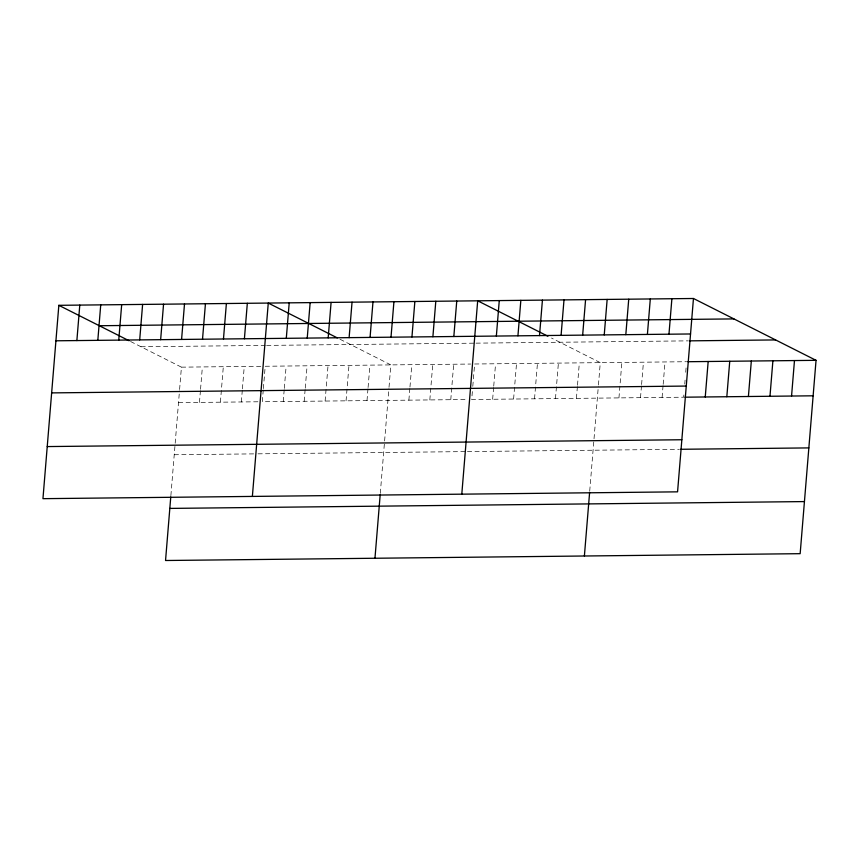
<?xml version="1.0" encoding="UTF-8"?>
<svg xmlns="http://www.w3.org/2000/svg" width="859" height="859" viewBox="0 0 859 859"><rect width="100%" height="100%" fill="white"/><g stroke="black" fill="none" stroke-linecap="round" stroke-linejoin="round"><path stroke-width="0.64" stroke-dasharray="4.29 3.22" d="M170.877 495.632L179.488 390.813M179.595 389.503L181.432 367.158L130.267 341.345M199.46 402.409L200.437 390.587M200.544 389.277L202.38 366.933M220.398 402.184L223.319 366.707M241.347 401.958L242.313 390.136M242.421 388.826L244.257 366.482M263.262 389.911L262.285 401.733L467.779 399.521M263.369 388.601L265.098 367.577M283.234 401.507L284.2 389.685M284.308 388.375L286.144 366.031M304.172 401.282L305.138 389.46M305.256 388.15L307.092 365.805M325.11 401.056L328.031 365.58M346.059 400.831L348.969 365.354M366.997 400.605L367.974 388.783M368.082 387.473L369.918 365.129M380.29 493.377L388.912 388.558M389.02 387.248L390.856 364.903L339.681 339.09M408.884 400.165L409.85 388.332M409.968 387.022L411.805 364.678M429.822 399.94L432.743 364.452M450.771 399.714L453.681 364.227M472.353 391.597L471.709 399.489L683.667 397.202L684 393.261M472.794 386.346L474.522 365.322M492.647 399.263L493.624 387.43M493.732 386.12L495.568 363.776M513.596 399.038L516.517 363.55M534.534 398.812L537.455 363.325M555.483 398.587L558.393 363.099M576.421 398.361L577.398 386.529M577.506 385.219L579.342 362.874M589.714 491.123L598.336 386.303M598.444 384.993L600.28 362.648L551.489 338.038M618.942 397.9L621.862 362.423M640.513 397.663L641.49 385.841M641.598 384.531L643.434 362.187M662.096 397.438L663.062 385.605M663.18 384.295L665.016 361.95M684.752 384.059L685.074 380.118M685.729 372.237L686.158 366.976M140.983 346.757L265.324 345.415M266.634 345.404L474.748 343.16M476.058 343.149L688.016 340.862M181.432 367.158L261.276 366.299M265.206 366.256L470.7 364.044M474.63 364.001L686.588 361.725M178.522 402.635L258.355 401.776M174.237 454.733L256.691 453.853M258.001 453.831L466.115 451.598M467.425 451.576L679.383 449.3"/><path stroke-width="1.29" d="M58.841 305.321L42.95 498.671L677.568 491.842L693.46 298.492L58.841 305.321L129.075 340.744M76.87 340.583L79.79 305.095M97.819 340.357L100.728 304.87M118.757 340.132L121.677 304.644M139.695 339.906L142.615 304.419M160.644 339.681L163.554 304.193M181.582 339.455L184.502 303.968M170.769 496.91L165.54 560.508L800.159 553.679L816.05 360.329L693.46 298.492M202.52 339.23L205.441 303.742M223.469 339.004L226.389 303.517M244.407 338.779L247.328 303.291M252.374 496.416L268.266 303.066L337.308 337.888M286.294 338.328L289.215 302.84M307.232 338.102L310.153 302.615M328.181 337.877L331.091 302.389M349.119 337.651L352.04 302.164M370.068 337.426L372.978 301.938M391.006 337.2L393.927 301.713M374.964 558.253L380.193 494.655M411.944 336.975L414.865 301.488M432.893 336.749L435.803 301.262M453.831 336.524L456.752 301.037M461.798 494.161L477.69 300.811L547.913 336.234M496.352 336.062L499.272 300.586M517.934 335.826L520.844 300.349M539.506 335.601L542.426 300.113M561.088 335.364L563.998 299.888M582.66 335.128L585.58 299.651M584.388 555.998L589.618 492.4M604.242 334.903L607.152 299.426M625.814 334.666L628.734 299.19M647.396 334.441L650.306 298.953M668.968 334.205L671.888 298.728M705.25 396.965L708.17 361.489M726.821 396.74L729.742 361.263M748.404 396.504L751.324 361.027M769.975 396.278L772.896 360.791M791.558 396.042L794.478 360.565M99.3 325.733L733.919 318.904M55.932 340.798L690.55 333.968M689.283 340.851L775.591 339.928M687.855 361.714L816.05 360.329M51.647 392.896L686.266 386.067M684.945 397.191L813.129 395.806M47.234 446.573L681.853 439.744M680.661 449.289L808.845 447.904M169.824 508.41L804.432 501.581"/></g></svg>
